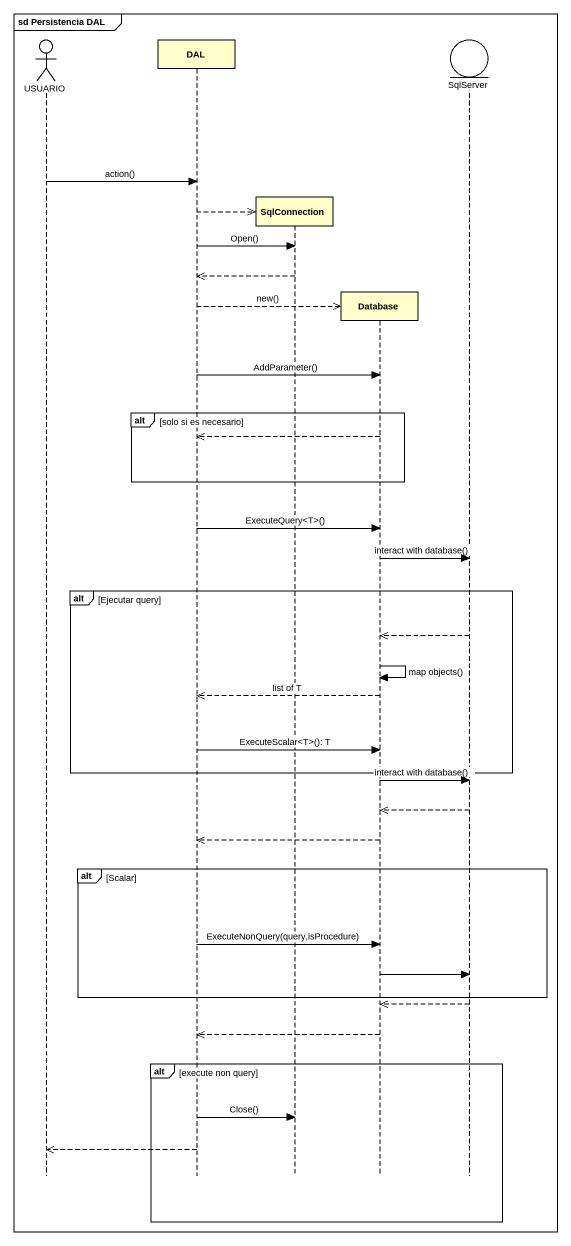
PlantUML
@startuml
mainframe sd Persistencia DAL
hide footbox
actor USUARIO
participant DAL
participant SqlConnection
participant "Database" as Database_
entity SqlServer

USUARIO -> DAL : action()
DAL -->> SqlConnection **
DAL -> SqlConnection : Open()
SqlConnection -->> DAL
DAL -->> Database_ ** : new()
DAL -> Database_ : AddParameter()
alt solo si es necesario
  Database_ -->> DAL
end
DAL -> Database_ : ExecuteQuery<T>()
Database_ -> SqlServer : interact with database()
alt Ejecutar query
  SqlServer -->> Database_
  Database_ -> Database_ : map objects()
  Database_ -->> DAL : list of T
  DAL -> Database_ : ExecuteScalar<T>(): T
end
Database_ -> SqlServer : interact with database()
SqlServer -->> Database_
Database_ -->> DAL
alt Scalar
  DAL -> Database_ : ExecuteNonQuery(query,isProcedure)
  Database_ -> SqlServer
end
SqlServer -->> Database_
Database_ -->> DAL
alt execute non query
  DAL -> SqlConnection : Close()
  DAL -->> USUARIO
end
@enduml
